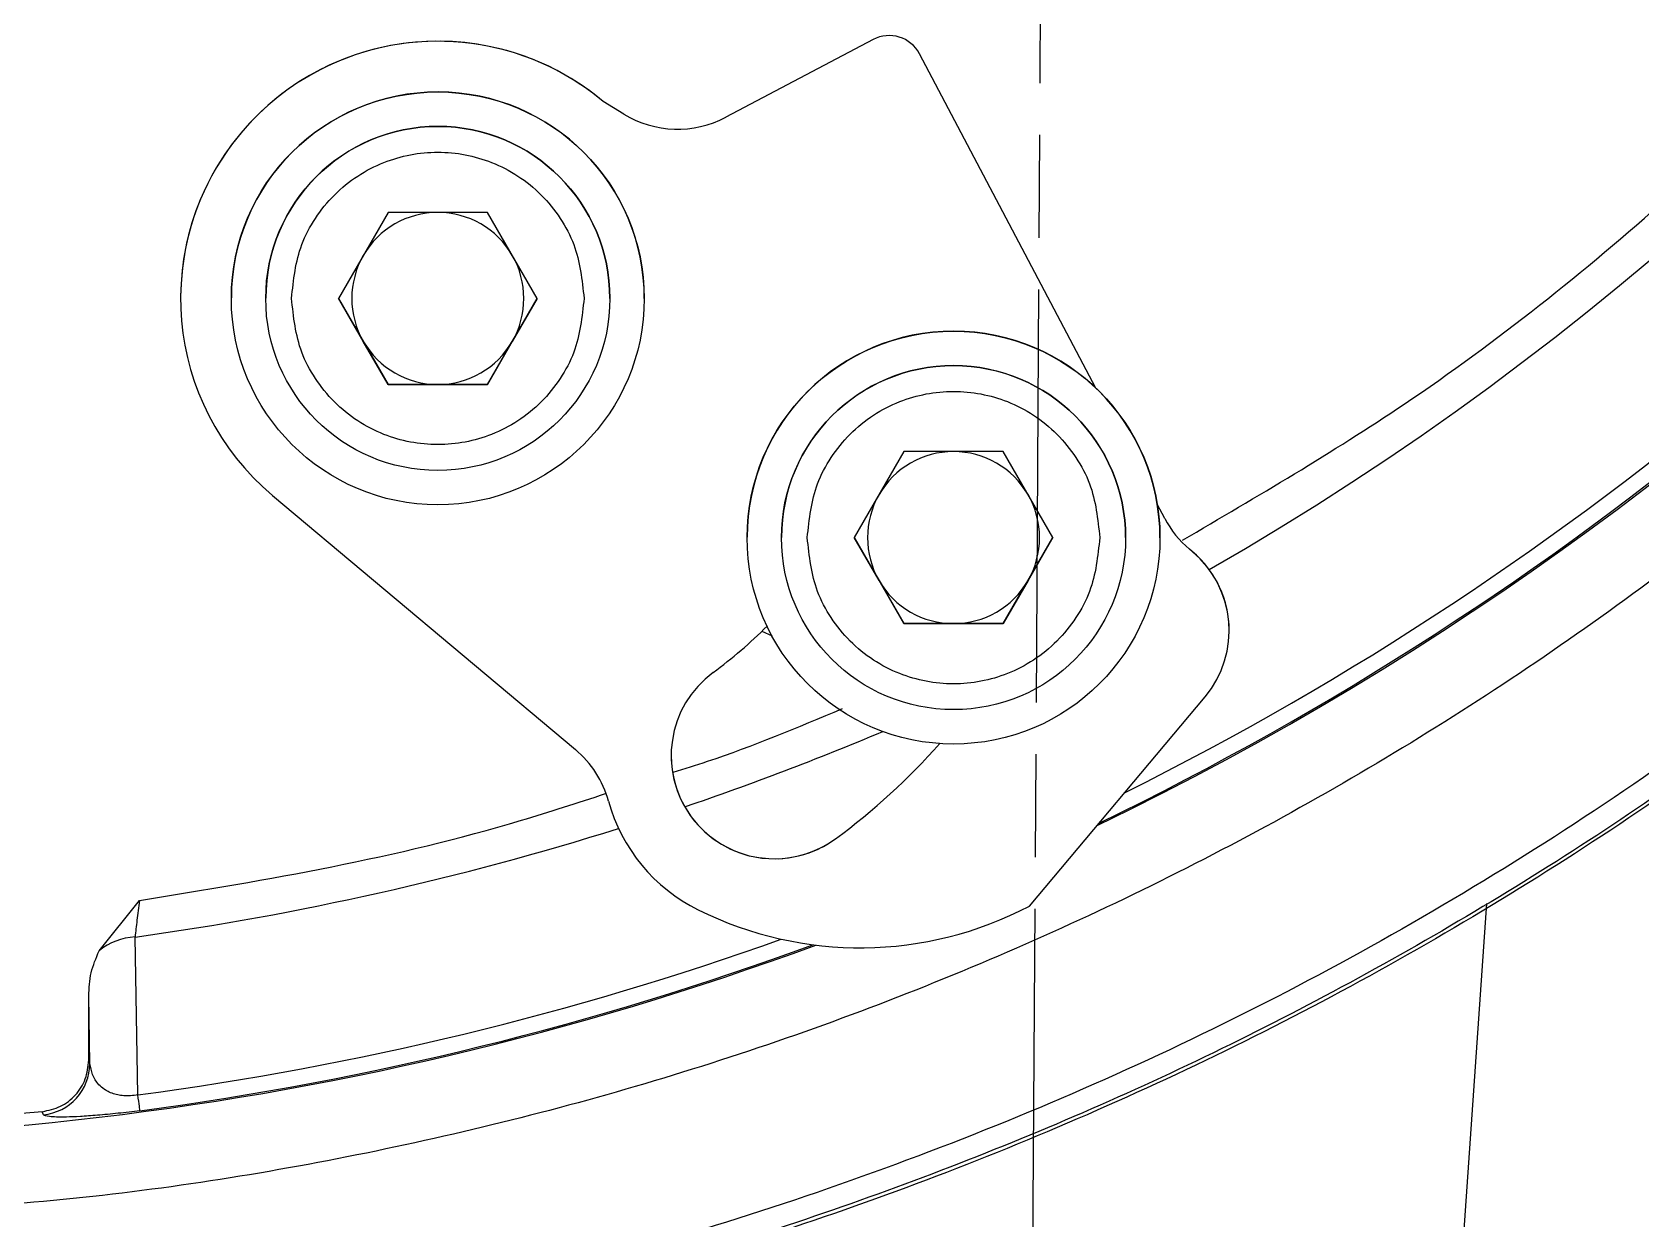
# Model space of a CAD drawing. Header units: millimetres. Extents: x 2016 to 4452, y 736 to 2459.
# Drawn here: x 2733.99 to 2780.74, y 2129.33 to 2163.82 of the extents above; entities that cross this region are included whole.
import ezdxf

# ---------------------------------------------------------------- set-up
doc = ezdxf.new("R2010")
doc.units = ezdxf.units.MM
doc.linetypes.add('AM_ISO08W050', pattern=[18, 12, -1.5, 3, -1.5])
doc.layers.add('AM_7', color=4, linetype='AM_ISO08W050', lineweight=25)

msp = doc.modelspace()

# ---------------------------------------------------------------- linework, layer by layer
at = {"color": 7, "linetype": 'Continuous', "lineweight": 25}
for p, q in [((2758.429, 2163.607), (2754.149, 2161.348)), ((2758.429, 2163.607), (2754.149, 2161.348)), ((2758.429, 2163.607), (2758.429, 2163.607)), ((2764.907, 2153.474), (2759.78, 2163.19)), ((2759.78, 2163.19), (2759.78, 2163.19)), ((2764.907, 2153.474), (2759.78, 2163.19)), ((2751.184, 2161.442), (2750.583, 2161.809)), ((2750.583, 2161.809), (2750.583, 2161.809)), ((2751.184, 2161.442), (2750.583, 2161.809)), ((2751.184, 2161.442), (2751.184, 2161.442)), ((2754.149, 2161.348), (2754.149, 2161.348)), ((2744.335, 2158.584), (2742.892, 2156.084)), ((2747.222, 2158.584), (2744.335, 2158.584)), ((2748.665, 2156.084), (2747.222, 2158.584)), ((2738.305, 2156.092), (2738.305, 2156.092)), ((2739.779, 2156.09), (2739.779, 2156.09)), ((2740.779, 2156.089), (2740.779, 2156.089)), ((2742.892, 2156.084), (2744.335, 2153.584)), ((2743.614, 2154.834), (2742.892, 2156.084)), ((2747.222, 2153.584), (2748.665, 2156.084)), ((2748.665, 2156.084), (2747.944, 2154.834)), ((2750.779, 2156.079), (2750.779, 2156.079)), ((2751.779, 2156.078), (2751.779, 2156.078)), ((2744.335, 2153.584), (2743.614, 2154.834)), ((2747.944, 2154.834), (2747.222, 2153.584)), ((2744.335, 2153.584), (2747.222, 2153.584)), ((2744.335, 2153.584), (2744.335, 2153.584)), ((2745.779, 2153.584), (2744.335, 2153.584)), ((2747.222, 2153.584), (2745.779, 2153.584)), ((2747.222, 2153.584), (2747.222, 2153.584)), ((2759.324, 2151.632), (2757.88, 2149.132)), ((2762.21, 2151.632), (2759.324, 2151.632)), ((2763.654, 2149.132), (2762.21, 2151.632)), ((2740.974, 2150.359), (2749.776, 2142.973)), ((2766.904, 2149.692), (2766.688, 2150.101)), ((2766.904, 2149.692), (2766.688, 2150.1)), ((2766.904, 2149.692), (2766.904, 2149.692)), ((2754.767, 2149.139), (2754.767, 2149.139)), ((2755.767, 2149.137), (2755.767, 2149.137)), ((2757.88, 2149.132), (2759.324, 2146.632)), ((2758.602, 2147.882), (2757.88, 2149.132)), ((2762.21, 2146.632), (2763.654, 2149.132)), ((2763.654, 2149.132), (2762.932, 2147.882)), ((2765.767, 2149.127), (2765.767, 2149.127)), ((2766.767, 2149.126), (2766.767, 2149.126)), ((2767.707, 2148.729), (2767.629, 2148.794)), ((2767.629, 2148.794), (2767.629, 2148.794)), ((2767.707, 2148.729), (2767.629, 2148.794)), ((2767.707, 2148.729), (2767.707, 2148.729)), ((2759.324, 2146.632), (2758.602, 2147.882)), ((2762.932, 2147.882), (2762.21, 2146.632)), ((2755.195, 2146.41), (2755.492, 2146.273)), ((2759.324, 2146.632), (2762.21, 2146.632)), ((2759.324, 2146.632), (2759.324, 2146.632)), ((2760.767, 2146.632), (2759.324, 2146.632)), ((2762.21, 2146.632), (2760.767, 2146.632)), ((2762.21, 2146.632), (2762.21, 2146.632)), ((2768.778, 2146.427), (2768.778, 2146.427)), ((2762.976, 2138.424), (2768.077, 2144.502)), ((2757.34, 2140.381), (2757.34, 2140.381)), ((2735.934, 2137.118), (2737.108, 2138.584)), ((2775.169, 2122.816), (2776.27, 2138.495)), ((2737.062, 2132.937), (2736.98, 2137.523)), ((2735.666, 2133.846), (2735.633, 2135.811)), ((2735.633, 2133.941), (2735.633, 2135.811)), ((2734.285, 2132.447), (2731.841, 2132.234)), ((2734.317, 2132.356), (2734.285, 2132.447))]:
    msp.add_line(p, q, dxfattribs=at)
at = {"color": 7, "linetype": 'Continuous', "lineweight": 25, "flags": 128}
for points in [[(2735.666, 2133.846), (2735.648, 2133.899), (2735.633, 2133.941)], [(2737.123, 2132.475), (2737.121, 2132.489), (2737.118, 2132.517), (2737.112, 2132.557), (2737.105, 2132.61), (2737.097, 2132.675), (2737.086, 2132.751), (2737.075, 2132.839), (2737.062, 2132.937)]]:
    msp.add_lwpolyline(points, dxfattribs=at)
at = {"color": 7, "linetype": 'Continuous', "lineweight": 25}
for centre, radius in [((2745.779, 2156.084), 6), ((2745.779, 2156.084), 5), ((2760.767, 2149.132), 6), ((2760.767, 2149.132), 5)]:
    msp.add_circle(centre, radius, dxfattribs=at)
for centre, radius, start, end in [((2725.133, 2223.127), 91.48, 295.79271, 180), ((2725.133, 2223.127), 91.48, 180, 290.22656), ((2725.133, 2223.127), 91.441, 295.84596, 351.20762), ((2725.133, 2223.127), 90.976, 296.50811, 351.20762), ((2725.133, 2223.127), 86.42, 299.88973, 350.7957), ((2758.895, 2162.723), 1, 27.8252, 117.8252), ((2758.895, 2162.723), 1, 27.8252, 117.8252), ((2745.779, 2156.084), 7.474, 50, 230), ((2745.779, 2156.084), 7.474, 50, 179.9388), ((2745.779, 2156.084), 6, 359.9388, 179.8775), ((2752.749, 2164.002), 3, 238.5537, 297.8252), ((2752.749, 2164.002), 3, 238.5537, 297.8252), ((2745.779, 2156.084), 5, 359.9997, 179.9388), ((2745.779, 2156.084), 2.5, 89.9997, 149.9997), ((2745.779, 2156.084), 2.5, 29.9997, 89.9997), ((2745.779, 2156.084), 2.5, 149.9997, 209.9997), ((2745.779, 2156.084), 2.5, 329.9997, 29.9997), ((2745.779, 2156.084), 2.5, 209.9997, 269.9997), ((2745.779, 2156.084), 2.5, 269.9997, 329.9997), ((2760.767, 2149.132), 6, 359.9388, 179.8775), ((2760.767, 2149.132), 5, 359.9997, 179.9388), ((2760.767, 2149.132), 2.5, 89.9997, 149.9997), ((2760.767, 2149.132), 2.5, 29.9997, 89.9997), ((2760.767, 2149.132), 2.5, 149.9997, 209.9997), ((2760.767, 2149.132), 2.5, 329.9997, 29.9997), ((2769.557, 2151.092), 3, 207.8252, 230), ((2769.557, 2151.092), 3, 207.8252, 230), ((2765.778, 2146.43), 3, 320, 50), ((2765.778, 2146.43), 3, 359.9388, 50), ((2760.767, 2149.132), 2.5, 209.9997, 269.9997), ((2760.767, 2149.132), 2.5, 269.9997, 329.9997), ((2745.779, 2156.084), 13.5, 306.3628, 315.1303), ((2755.561, 2142.797), 3, 126.3628, 306.3628), ((2725.133, 2223.127), 86.42, 288.78105, 292.86186), ((2745.779, 2156.084), 19.5, 306.3628, 318.4311), ((2745.779, 2156.084), 19.5, 306.3628, 318.431), ((2747.848, 2140.675), 3, 15.3829, 50), ((2755.561, 2142.797), 3, 179.9388, 306.3628), ((2755.561, 2142.797), 5, 195.3829, 243.7074), ((2725.133, 2223.127), 86.42, 277.87924, 287.43853), ((2758.054, 2147.793), 10.583, 243.5885, 297.7159), ((2737.064, 2135.754), 1.772, 92.7061, 129.6354), ((2725.133, 2223.127), 90.976, 277.53416, 289.67251), ((2725.133, 2223.127), 91.441, 277.53416, 290.18053), ((2734.165, 2133.849), 1.5, 275.7884, 359.9113)]:
    msp.add_arc(centre, radius, start, end, dxfattribs=at)
for points in [[(2818.874, 2223.128), (2818.787, 2220.06), (2818.613, 2213.925), (2817.21, 2204.811), (2814.985, 2195.873), (2811.877, 2187.197), (2807.938, 2178.868), (2803.201, 2170.965), (2797.712, 2163.564), (2791.525, 2156.737), (2784.697, 2150.549), (2777.297, 2145.06), (2769.393, 2140.323), (2761.064, 2136.385), (2752.389, 2133.277), (2743.451, 2131.052), (2734.336, 2129.648), (2728.201, 2129.474), (2725.133, 2129.387)], [(2822.807, 2212.338), (2822.283, 2208.687), (2821.235, 2201.383), (2818.115, 2190.74), (2813.907, 2180.497), (2808.552, 2170.797), (2802.147, 2161.757), (2794.766, 2153.495), (2786.504, 2146.114), (2777.465, 2139.709), (2767.764, 2134.354), (2757.521, 2130.146), (2746.878, 2127.026), (2739.575, 2125.978), (2735.923, 2125.454)], [(2822.605, 2205.796), (2821.918, 2202.502), (2820.545, 2195.913), (2817.225, 2186.361), (2813.021, 2177.178), (2807.885, 2168.475), (2801.896, 2160.338), (2795.108, 2152.853), (2787.595, 2146.098), (2779.433, 2140.143), (2770.708, 2135.045), (2761.506, 2130.88), (2751.94, 2127.601), (2745.346, 2126.256), (2742.049, 2125.584)], [(2789.888, 2148.379), (2787.591, 2146.492), (2782.998, 2142.717), (2775.497, 2137.872), (2767.626, 2133.672), (2759.397, 2130.224), (2750.903, 2127.472), (2745.075, 2126.296), (2742.162, 2125.708)]]:
    msp.add_open_spline(points, degree=3, dxfattribs=at)
for points, knots in [([(2767.417, 2149.056), (2769.596, 2150.33), (2774.581, 2153.244), (2781.645, 2158.898), (2788.61, 2165.73), (2794.729, 2173.339), (2799.952, 2181.588), (2804.179, 2190.383), (2807.457, 2199.59), (2808.732, 2205.966), (2809.369, 2209.153)], [0, 0, 0, 0, 0.099849, 0.228442, 0.357035, 0.485628, 0.614221, 0.742814, 0.871407, 1, 1, 1, 1]), ([(2741.529, 2156.084), (2741.585, 2156.619), (2741.673, 2157.441), (2742.203, 2158.431), (2742.751, 2159.111), (2743.432, 2159.663), (2744.422, 2160.176), (2745.779, 2160.437), (2747.136, 2160.176), (2748.125, 2159.663), (2748.806, 2159.111), (2749.355, 2158.431), (2749.885, 2157.441), (2749.972, 2156.619), (2750.029, 2156.084)], [0, 0, 0, 0, 0.119728, 0.18418, 0.25, 0.31582, 0.380272, 0.5, 0.619728, 0.68418, 0.75, 0.81582, 0.880272, 1, 1, 1, 1]), ([(2750.029, 2156.084), (2749.972, 2155.549), (2749.884, 2154.727), (2749.355, 2153.737), (2748.806, 2153.057), (2748.125, 2152.505), (2747.136, 2151.992), (2745.779, 2151.731), (2744.422, 2151.992), (2743.432, 2152.505), (2742.751, 2153.057), (2742.203, 2153.737), (2741.673, 2154.727), (2741.585, 2155.549), (2741.529, 2156.084)], [0, 0, 0, 0, 0.119728, 0.18418, 0.25, 0.31582, 0.380272, 0.5, 0.619728, 0.68418, 0.75, 0.81582, 0.880272, 1, 1, 1, 1]), ([(2756.517, 2149.132), (2756.574, 2149.667), (2756.661, 2150.489), (2757.191, 2151.479), (2757.739, 2152.159), (2758.42, 2152.711), (2759.41, 2153.224), (2760.767, 2153.485), (2762.124, 2153.224), (2763.113, 2152.711), (2763.794, 2152.159), (2764.343, 2151.479), (2764.873, 2150.489), (2764.96, 2149.667), (2765.017, 2149.132)], [0, 0, 0, 0, 0.119728, 0.18418, 0.25, 0.31582, 0.380272, 0.5, 0.619728, 0.68418, 0.75, 0.81582, 0.880272, 1, 1, 1, 1]), ([(2765.017, 2149.132), (2764.96, 2148.597), (2764.873, 2147.775), (2764.343, 2146.785), (2763.794, 2146.105), (2763.113, 2145.553), (2762.124, 2145.04), (2760.767, 2144.779), (2759.41, 2145.04), (2758.42, 2145.553), (2757.739, 2146.105), (2757.191, 2146.785), (2756.661, 2147.775), (2756.574, 2148.598), (2756.517, 2149.132)], [0, 0, 0, 0, 0.119728, 0.18418, 0.25, 0.31582, 0.380272, 0.5, 0.619728, 0.68418, 0.75, 0.81582, 0.880272, 1, 1, 1, 1]), ([(2752.622, 2142.316), (2752.954, 2142.418), (2754.627, 2142.936), (2756.242, 2143.619), (2757.537, 2144.166)], [0, 0, 0, 0, 0.198366, 1, 1, 1, 1]), ([(2737.108, 2138.584), (2738.974, 2138.889), (2742.707, 2139.499), (2747.229, 2140.574), (2749.841, 2141.427), (2750.655, 2141.692)], [0, 0, 0, 0, 0.4077377, 0.8154754, 1, 1, 1, 1]), ([(2737.108, 2138.584), (2737.082, 2138.387), (2737.03, 2137.996), (2736.997, 2137.68), (2736.98, 2137.523)], [0, 0, 0, 0, 0.502434, 1, 1, 1, 1]), ([(2735.633, 2135.811), (2735.645, 2136.038), (2735.668, 2136.492), (2735.845, 2136.91), (2735.934, 2137.118)], [0, 0, 0, 0, 0.501105, 1, 1, 1, 1]), ([(2734.285, 2132.447), (2734.466, 2132.486), (2734.828, 2132.563), (2735.27, 2132.914), (2735.575, 2133.389), (2735.614, 2133.757), (2735.633, 2133.941)], [0, 0, 0, 0, 0.250514, 0.50007, 0.74999, 1, 1, 1, 1]), ([(2737.062, 2132.937), (2736.991, 2132.926), (2736.849, 2132.904), (2736.646, 2132.908), (2736.464, 2132.935), (2736.298, 2132.983), (2736.204, 2133.027), (2736.158, 2133.053), (2736.151, 2133.057), (2736.128, 2133.07), (2736.039, 2133.125), (2735.76, 2133.363), (2735.708, 2133.632), (2735.666, 2133.846)], [0, 0, 0, 0, 0.058872, 0.118076, 0.181704, 0.251258, 0.33051, 0.330822, 0.333623, 0.341737, 0.373322, 0.501634, 1, 1, 1, 1]), ([(2737.123, 2132.475), (2736.91, 2132.449), (2736.469, 2132.393), (2735.878, 2132.339), (2735.366, 2132.304), (2734.853, 2132.285), (2734.419, 2132.295), (2734.352, 2132.335), (2734.317, 2132.356)], [0, 0, 0, 0, 0.1205845, 0.248868, 0.3727771, 0.5012581, 0.7408272, 1, 1, 1, 1])]:
    msp.add_open_spline(points, degree=3, knots=knots, dxfattribs=at)
at = {"layer": 'AM_7'}
msp.add_line((2762.625, 2054.343), (2764.864, 2421.478), dxfattribs=at)

doc.saveas('drawing.dxf')
